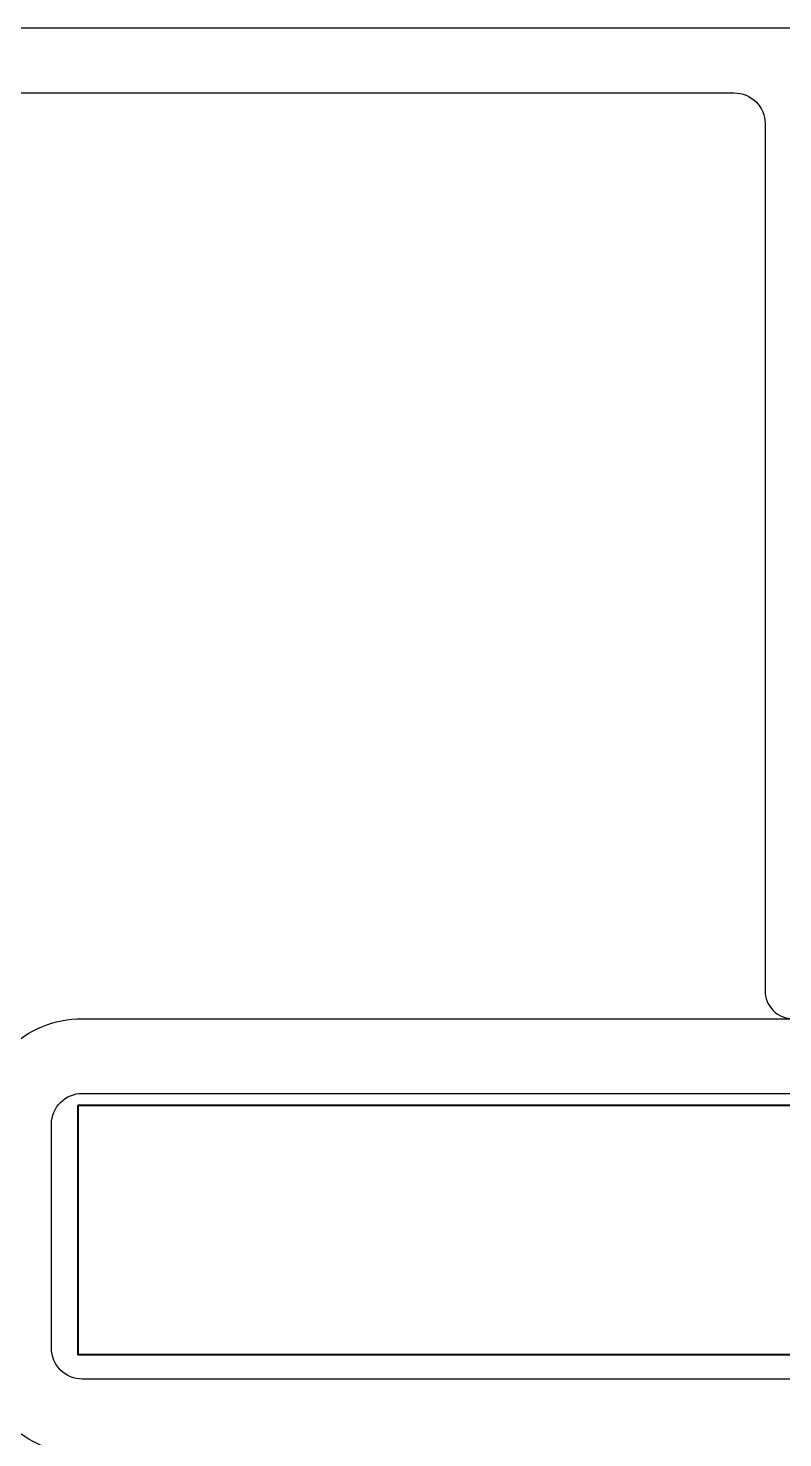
# Model space of a CAD drawing. Extents: x -23 to 190, y -172 to 85.
# Drawn here: x -3.235 to -2.477, y 65.154 to 66.57 of the extents above; entities that cross this region are included whole.
import ezdxf

# ---------------------------------------------------------------- set-up
doc = ezdxf.new("R2010")
doc.units = 0
doc.header["$MEASUREMENT"] = 0
doc.layers.get('0').update_dxf_attribs({"linetype": 'CONTINUOUS'})
doc.layers.add('DIM', color=7, linetype='CONTINUOUS')
doc.layers.add('FRAME', color=1, linetype='CONTINUOUS')

# ---------------------------------------------------------------- blocks, each defined once
blk = doc.blocks.new('3806 MULLION')
for points in [[(-3.625, -0.2185, -0.414214), (-3.731, -0.1125), (-3.731, -0.0685, 0.414214), (-3.762, -0.0375), (-3.764, -0.0375, 0.308174), (-3.7928, -0.0571, -0.627979), (-4.0731, -0.078, 0.267949), (-4.0999, -0.0625), (-4.39, -0.0625, 0.414214), (-4.4, -0.0725), (-4.4, -0.3696, -0.237131)], [(-4.5, -0.5355), (-4.5, 0), (-4.5, 0.5355, -0.414214), (-4.49, 0.5455), (-4.36, 0.5455, -0.668179), (-4.3459, 0.5114), (-4.4159, 0.4413, 0.457629), (-4.4125, 0.3945, -0.237131), (-4.4, 0.3696), (-4.4, 0.0725, 0.414214), (-4.39, 0.0625), (-4.0455, 0.0625, -0.500407), (-4.0157, 0.0228, 2.386509), (-3.9139, 0.0773, -0.326072), (-3.94, 0.1131, -0.502305), (-3.8917, 0.149, -0.227368), (-3.7928, 0.0571, 0.308174), (-3.764, 0.0375), (-3.762, 0.0375, 0.414214), (-3.731, 0.0685), (-3.731, 0.1125, -0.414214), (-3.625, 0.2185), (-1.674, 0.2185)]]:
    blk.add_lwpolyline(points, format="xyb")
blk.add_lwpolyline([(-3.625, -0.1435, -0.414214), (-3.656, -0.1125), (-3.656, 0.1125, -0.414214), (-3.625, 0.1435), (-1.637, 0.1435, -0.414214), (-1.606, 0.1125), (-1.606, -0.1125, -0.414214), (-1.637, -0.1435)], format="xyb", close=True)
blk = doc.blocks.new('3801 1 INCH GLASS STOP')
for points in [[(3.1831, -0.668), (-0.0009, -0.668, -0.414214)], [(0.0491, -0.603), (1.5201, -0.603, 0.414214), (1.5511, -0.572), (1.5511, 0.299, -0.414214), (1.5791, 0.327, -0.414214), (1.6071, 0.299), (1.6071, -0.572, 0.414214), (1.6381, -0.603), (3.0271, -0.603, 0.414214)]]:
    blk.add_lwpolyline(points, format="xyb")

msp = doc.modelspace()

# ---------------------------------------------------------------- linework, layer by layer
at = {"layer": 'DIM', "color": 5, "lineweight": 40}
msp.add_lwpolyline([(-3.1854, 65.4877), (-3.1854, 65.2377), (-1.1854, 65.2377), (-1.1854, 65.4877)], close=True, dxfattribs=at)

# ---------------------------------------------------------------- block references
at = {"layer": 'FRAME', "xscale": -1, "rotation": 180}
msp.add_blockref('3801 1 INCH GLASS STOP', (-4.0458, 65.9019), dxfattribs=at)
at = {"layer": 'FRAME'}
msp.add_blockref('3806 MULLION', (0.4442, 65.3564), dxfattribs=at)

doc.saveas('drawing.dxf')
